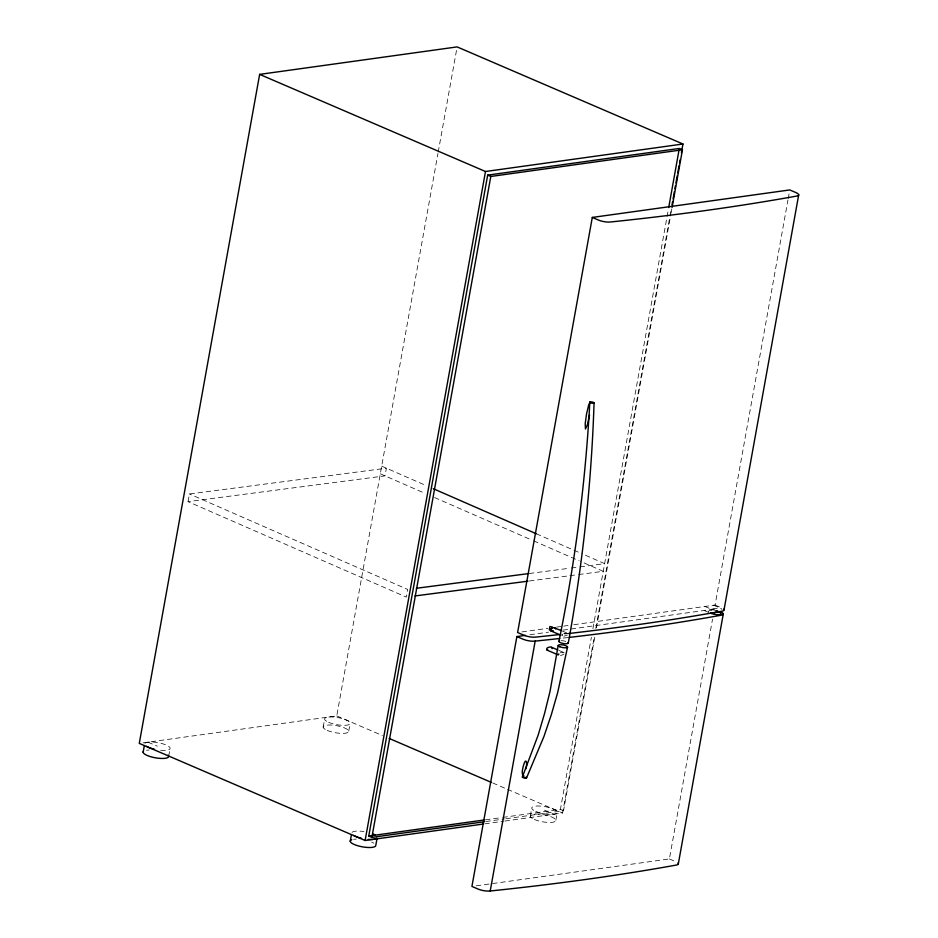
<?xml version="1.0" encoding="UTF-8"?>
<svg xmlns="http://www.w3.org/2000/svg" width="938" height="938" viewBox="0 0 938 938"><rect width="100%" height="100%" fill="white"/><g stroke="black" fill="none" stroke-linecap="round" stroke-linejoin="round"><path stroke-width="0.7" stroke-dasharray="4.69 3.52" d="M188.057 501.642L189.441 493.974L386.409 468.203L385.026 475.871L188.057 501.642L406.271 597.096L407.655 589.427L189.441 493.974M168.688 756.251L170.141 748.196M323.164 727.208L324.618 719.153M143.022 742.873L336.754 715.905L437.94 153.515M438.198 152.073L456.607 49.784M348.725 731.183L350.179 723.128M530.287 816.271L531.729 808.204M555.847 820.246L557.289 812.191M502.768 817.408L560.408 809.388L591.374 637.289M592.922 628.683L668.431 208.998M504.902 821.043L562.589 813.012L594.235 637.113M595.794 628.46L669.732 217.546M669.99 216.103L671.28 208.893M505.887 818.745L563.527 810.725L594.88 636.492M596.439 627.85L670.787 214.579M671.057 213.149L671.831 208.822M476.246 885.824L669.392 858.938L712.54 619.115M573.798 624.708L715.073 605.033L787.943 200.029M788.213 198.586L789.245 192.818M567.349 635.026L563.949 636.234M563.879 654.372L560.467 655.58M563.785 633.385L567.642 633.42M560.303 652.731L564.16 652.766M521.927 631.919L547.862 628.319M556.515 627.112L562.272 626.303M563.715 626.103L568.041 625.505M704.907 606.452L711.156 609.137L719.868 607.918A6.484 1.794 10.2 0 1 721.897 609.524M529.853 634.756L548.578 632.142M562.988 630.137L714.346 609.067M485.474 819.812L501.326 817.608M485.708 821.559L504.445 818.956M484.735 823.845L503.46 821.242M529.313 573.505L569.858 568.194M571.312 568.006L578.558 567.056M580.001 566.869L604.623 563.644L581.865 553.69M529.384 580.985L568.487 575.873M569.929 575.674L577.175 574.736M578.617 574.537L603.24 571.324L580.481 561.37M715.073 605.033L721.322 607.718M713.619 605.245L719.868 607.918M712.903 609.266L716.644 610.884M704.192 610.486L710.429 613.171M562.378 631.051L567.244 633.15M558.896 650.397L563.761 652.496M560.408 809.388L563.527 810.725M336.754 715.905L382.423 735.544M492.708 782.96L506.157 788.741M507.493 789.327L562.589 813.012M669.392 858.938L675.63 861.623M544.509 810.198L553.877 814.219M147.993 742.181L157.361 746.202M381.684 466.139L426.567 485.767M536.348 533.781L580.528 553.103M380.312 473.807L425.184 493.435M434.564 497.539L532.292 540.288M533.628 540.874L579.145 560.783M144.898 743.318A12.98 3.576 10.2 0 1 158.757 742.826A12.98 3.576 10.2 0 1 170.141 748.301A12.98 3.576 10.2 0 1 158.921 750.06M352.008 832.381A12.98 3.576 10.2 0 1 364.014 831.56M353.661 839.299A12.98 3.576 10.2 0 1 356.229 839.123M371.729 842.101A12.98 3.576 10.2 0 1 373.863 843.192M146.539 750.236A12.98 3.576 10.2 0 1 149.119 750.06M708.671 612.08A6.484 1.794 10.2 0 1 714.557 610.708M567.865 637.547A2217.033 611.095 10.2 0 1 561.112 638.321M567.232 633.678A2217.033 611.095 10.2 0 1 564.535 633.982M714.076 610.063A6.484 1.794 10.2 0 1 711.156 609.137M561.123 640.689A4.76 1.313 10.2 0 1 565.802 641.416M328.687 722.354A12.98 3.576 10.2 0 0 349.862 724.019A12.98 3.576 10.2 0 0 333.647 717.042A12.98 3.576 10.2 0 0 328.687 722.354M535.797 811.405A12.98 3.576 10.2 0 0 556.973 813.082A12.98 3.576 10.2 0 0 540.757 806.105A12.98 3.576 10.2 0 0 535.797 811.405M534.355 819.472A12.98 3.576 10.2 0 0 555.531 821.137A12.98 3.576 10.2 0 0 539.315 814.161A12.98 3.576 10.2 0 0 534.355 819.472M327.233 730.409A12.98 3.576 10.2 0 0 348.408 732.074A12.98 3.576 10.2 0 0 332.193 725.109A12.98 3.576 10.2 0 0 327.233 730.409"/><path stroke-width="1.41" d="M594.059 402.918C591.468 483.433 582.733 563.703 568.299 642.964M589.803 402.25C585.535 482.636 575.076 562.636 558.919 641.498M558.192 645.532L550.043 691.294L544.544 713.56L538.131 735.193L522.419 776.899M525.937 768.668C527.578 763.555 526.042 756.098 523.404 765.736A30.239 19.968 -65.2 0 0 522.208 771.939L522.853 776.828M681.398 152.66L682.958 144.006L457.123 46.9L259.65 74.383L139.281 743.388L365.117 840.495L483.305 824.045M143.127 752.276L144.335 745.558M350.237 841.327L351.445 834.609M365.117 840.495L485.497 171.502L682.958 144.006M484.278 821.758L371.87 837.4L368.751 836.063L487.678 175.125L679.335 148.439L682.454 149.787L672.089 207.38M371.87 837.4L490.797 176.461L682.454 149.787M377.006 838.595L375.798 845.314A12.98 3.576 10.2 0 1 360.157 846.381A12.98 3.576 10.2 0 1 351.727 839.745M525.526 635.354L516.885 636.55L471.931 886.422L478.169 889.107A8.653 2.38 10.2 0 0 490.222 890.983A2217.033 611.095 10.2 0 0 676.064 865.106A8.653 2.38 10.2 0 0 677.975 863.066M592.3 217.428L598.538 220.102A8.653 2.38 10.2 0 0 610.591 221.978A2217.033 611.095 10.2 0 0 796.444 196.112A8.653 2.38 10.2 0 0 796.01 192.618L789.761 189.933L592.3 217.428L517.612 632.529L523.85 635.214A8.653 2.38 10.2 0 0 535.903 637.09L552.33 635.343A2217.033 611.095 10.2 0 0 559.118 634.592M490.222 890.983L535.176 641.111L551.603 639.376A2217.033 611.095 10.2 0 0 559.751 638.473M668.7 207.556L679.065 149.881M672.065 204.566L672.581 201.682M673.097 198.797L674.399 191.587M674.914 188.702L675.43 185.818M675.958 182.933L677.248 175.734M677.775 172.85L679.065 165.639M679.581 162.755L680.109 159.87M678.35 863.757L723.304 613.886M724.03 609.852L798.719 194.752M589.568 415.03L587.411 424.68L585.441 428.994L585.195 423.765L586.555 413.857L588.642 405.134L589.85 402.296L590.588 402.554M567.572 646.997L557.7 692.479L551.345 714.615L543.934 736.529L526.57 777.86M552.06 648.709C552.81 645.274 544.45 647.63 547.077 650.116L558.028 654.818M562.261 634.545L562.108 635.378M558.778 653.892L558.626 654.724M523.31 776.441L523.838 775.585M551.579 629.023L552.423 627.03L549.903 626.502L549.316 629.726L550.899 629.351M553.291 630.793L551.11 630.946L549.914 629.75L551.614 628.143L553.842 627.686L561.159 630.535M368.751 836.063L484.031 820.011M416.343 588.29L527.86 573.693M414.971 595.958L527.93 581.173M548.296 650.351L547.077 650.116M259.65 74.383L485.497 171.502M487.678 175.125L490.797 176.461M716.644 610.884L719.141 611.951L710.429 613.171A6.484 1.794 10.2 0 0 720.431 614.343A6.484 1.794 10.2 0 0 716.21 611.025M550.559 630.77L560.291 634.956M551.591 647.267L557.676 649.882M516.885 636.55L523.123 639.235A8.653 2.38 10.2 0 0 535.176 641.111M523.979 777.156L526.054 778.059A2.157 0.598 10.2 0 0 525.948 777.18M389.153 738.429L491.36 782.386M433.262 488.698L536.348 533.781M555.073 627.921L555.718 628.941M376.935 838.138A12.98 3.576 10.2 0 1 368.224 839.358M361.611 838.326A12.98 3.576 10.2 0 1 353.638 835.395M373.183 834.046A12.98 3.576 10.2 0 1 375.306 835.125M154.489 749.263A12.98 3.576 10.2 0 1 146.516 746.331M168.137 755.219A12.98 3.576 10.2 0 1 156.365 757.963A12.98 3.576 10.2 0 1 143.444 751.385M720.595 611.752A8.653 2.38 10.2 0 1 721.029 615.246A2217.033 611.095 10.2 0 1 569.214 637.394M526.054 778.059A2.157 0.598 10.2 0 1 523.041 777.59A2.157 0.598 10.2 0 1 522.935 776.711M568.592 633.525A2217.033 611.095 10.2 0 0 721.756 611.213A8.653 2.38 10.2 0 0 723.655 609.172M568.088 642.589A4.76 1.313 10.2 0 1 563.163 643.48A4.76 1.313 10.2 0 1 559.47 640.924M559.693 646.704A4.76 1.313 10.2 0 0 567.455 647.314A4.76 1.313 10.2 0 0 561.51 644.758A4.76 1.313 10.2 0 0 559.693 646.704M590.483 402.789A2.157 0.598 10.2 0 0 594.012 403.059A2.157 0.598 10.2 0 0 591.303 401.898A2.157 0.598 10.2 0 0 590.483 402.789"/></g></svg>
